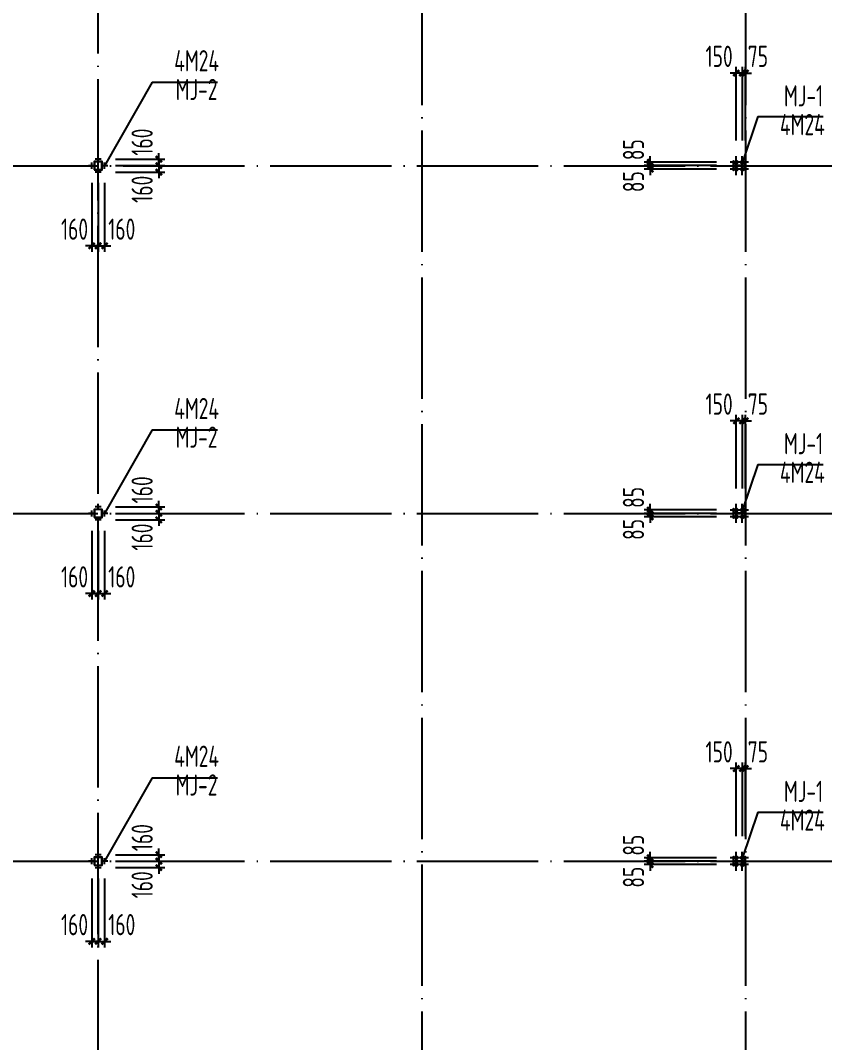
# Model space of a CAD drawing. Extents: x 899043 to 2598688, y -137197 to 211789.
# Drawn here: x 1296235 to 1316288, y 60066 to 85342 of the extents above; entities that cross this region are included whole.
import ezdxf
from ezdxf.enums import TextEntityAlignment as Align

# ---------------------------------------------------------------- set-up
doc = ezdxf.new("R2010")
doc.units = 0
doc.header["$LTSCALE"] = 1500
doc.header["$MEASUREMENT"] = 0
doc.linetypes.add('DASHED', pattern=[0.75, 0.5, -0.25])
doc.linetypes.add('DOTE', pattern=[2.42, 2, -0.2, 0.02, -0.2])
for name, color, linetype in [('AXIS', 3, 'Continuous'), ('BOLT', 252, 'Continuous'), ('Boltx', 252, 'DASHED'), ('DIM', 3, 'Continuous'), ('M_Prof', 2, 'Continuous'), ('TEXT', 7, 'Continuous')]:
    doc.layers.add(name, color=color, linetype=linetype)
doc.styles.add('TSSD_Dimension', font='Tssdeng.shx', dxfattribs={"width": 0.7, "bigfont": 'hztxt.shx'})
doc.styles.add('TSSD_Label', font='Tssdeng.shx', dxfattribs={"width": 0.7, "bigfont": 'hztxt.shx'})
doc.dimstyles.new('TSSD_150_150', dxfattribs={"dimtxt": 525, "dimasz": 150, "dimexe": 150, "dimexo": 375, "dimgap": 150, "dimtad": 1, "dimdec": 0, "dimzin": 0, "dimdsep": 46, "dimtxsty": 'TSSD_Dimension', "dimblk": 'ARCHTICK', "dimblk1": 'ARCHTICK', "dimblk2": 'ARCHTICK', "dimcen": 0, "dimdle": 150, "dimclrt": 7, "dimadec": 0, "dimazin": 0, "dimtfac": 1, "dimtdec": 0, "dimtix": 1, "dimtmove": 2, "dimatfit": 3, "dimfxl": 0, "dimtolj": 1, "dimtzin": 0, "dimarcsym": 0})

# ---------------------------------------------------------------- blocks, each defined once
blk = doc.blocks.new('A$C5AF141BB')
at = {"layer": 'AXIS', "color": 253, "linetype": 'DOTE'}
for p, q in [((16000, -5247.5), (16000, 123526.9)), ((24000, 123526.9), (24000, -5247.5)), ((32000, 123526.9), (32000, -5247.5)), ((-26941.1, 42800), (36323.2, 42800)), ((-26941.1, 34200), (36323.2, 34200)), ((-26941.1, 25600), (36323.2, 25600))]:
    blk.add_line(p, q, dxfattribs=at)
blk = doc.blocks.new('A$C0BB32EA6')
at = {"layer": 'M_Prof'}
for points in [[(37900, -76700), (38100, -76700), (38100, -76500), (37900, -76500)], [(37906, -76694), (38094, -76694), (38094, -76506), (37906, -76506)], [(54000, -76710), (54000, -76490), (53990, -76490), (53990, -76596), (53710, -76596), (53710, -76490), (53700, -76490), (53700, -76710), (53710, -76710), (53710, -76604), (53990, -76604), (53990, -76710)], [(37900, -85300), (38100, -85300), (38100, -85100), (37900, -85100)], [(37906, -85294), (38094, -85294), (38094, -85106), (37906, -85106)], [(54000, -85310), (54000, -85090), (53990, -85090), (53990, -85196), (53710, -85196), (53710, -85090), (53700, -85090), (53700, -85310), (53710, -85310), (53710, -85204), (53990, -85204), (53990, -85310)], [(37900, -93900), (38100, -93900), (38100, -93700), (37900, -93700)], [(37906, -93894), (38094, -93894), (38094, -93706), (37906, -93706)], [(54000, -93910), (54000, -93690), (53990, -93690), (53990, -93796), (53710, -93796), (53710, -93690), (53700, -93690), (53700, -93910), (53710, -93910), (53710, -93804), (53990, -93804), (53990, -93910)]]:
    blk.add_lwpolyline(points, close=True, dxfattribs=at)
blk = doc.blocks.new('A$C2EA612DB')
at = {"layer": 'M_Prof'}
blk.add_blockref('A$C0BB32EA6', (-54000, 110765), dxfattribs=at)
blk = doc.blocks.new('_ArchTick')
at = {"color": 0, "linetype": 'ByBlock', "const_width": 0.4}
blk.add_lwpolyline([(-0.5, -0.5), (0.5, 0.5)], dxfattribs=at)
blk = doc.blocks.new('*D1281')
at = {"layer": 'Defpoints', "color": 0}
for p in [(1311804, 64466), (1313822, 64551), (1313822, 64466)]:
    blk.add_point(p, dxfattribs=at)
at = {"layer": 'DIM', "color": 0, "lineweight": -2}
for p, q in [((1313447, 64551), (1311654, 64551)), ((1313447, 64466), (1311654, 64466)), ((1311804, 64551), (1311804, 64701)), ((1311804, 64551), (1311804, 64466)), ((1311804, 64466), (1311804, 64316))]:
    blk.add_line(p, q, dxfattribs=at)
at = {"layer": 'DIM', "color": 0, "lineweight": -2, "xscale": 150, "yscale": 150, "zscale": 150}
for p, rotation in [((1311804, 64551), 270), ((1311804, 64466), 90)]:
    blk.add_blockref('_ArchTick', p, dxfattribs=dict(at, rotation=rotation))
at = {"layer": 'DIM', "color": 7, "insert": (1311391, 64155), "char_height": 525, "attachment_point": 5, "rotation": 90, "style": 'TSSD_Dimension'}
blk.add_mtext('\\A1;85', dxfattribs=at)
blk = doc.blocks.new('*D1282')
at = {"layer": 'Defpoints', "color": 0}
for p in [(1314082, 66842), (1314082, 64796), (1314157, 64796)]:
    blk.add_point(p, dxfattribs=at)
at = {"layer": 'DIM', "color": 0, "lineweight": -2}
for p, q in [((1314082, 65171), (1314082, 66992)), ((1314157, 65171), (1314157, 66992)), ((1314082, 66842), (1313932, 66842)), ((1314157, 66842), (1314082, 66842)), ((1314157, 66842), (1314307, 66842))]:
    blk.add_line(p, q, dxfattribs=at)
at = {"layer": 'DIM', "color": 0, "lineweight": -2, "xscale": 150, "yscale": 150, "zscale": 150}
blk.add_blockref('_ArchTick', (1314082, 66842), dxfattribs=at)
at = {"layer": 'DIM', "color": 0, "lineweight": -2, "xscale": 150, "yscale": 150, "zscale": 150, "rotation": 180}
blk.add_blockref('_ArchTick', (1314157, 66842), dxfattribs=at)
at = {"layer": 'DIM', "color": 7, "insert": (1314467, 67255), "char_height": 525, "attachment_point": 5, "style": 'TSSD_Dimension'}
blk.add_mtext('\\A1;75', dxfattribs=at)
blk = doc.blocks.new('*D1283')
at = {"layer": 'Defpoints', "color": 0}
for p in [(1313932, 66842), (1313932, 64796), (1314082, 64796)]:
    blk.add_point(p, dxfattribs=at)
at = {"layer": 'DIM', "color": 0, "lineweight": -2}
for p, q in [((1313932, 65171), (1313932, 66992)), ((1314082, 65171), (1314082, 66992)), ((1313932, 66842), (1313782, 66842)), ((1314082, 66842), (1313932, 66842)), ((1314082, 66842), (1314232, 66842))]:
    blk.add_line(p, q, dxfattribs=at)
at = {"layer": 'DIM', "color": 0, "lineweight": -2, "xscale": 150, "yscale": 150, "zscale": 150}
blk.add_blockref('_ArchTick', (1313932, 66842), dxfattribs=at)
at = {"layer": 'DIM', "color": 0, "lineweight": -2, "xscale": 150, "yscale": 150, "zscale": 150, "rotation": 180}
blk.add_blockref('_ArchTick', (1314082, 66842), dxfattribs=at)
at = {"layer": 'DIM', "color": 7, "insert": (1313508, 67255), "char_height": 525, "attachment_point": 5, "style": 'TSSD_Dimension'}
blk.add_mtext('\\A1;150', dxfattribs=at)
blk = doc.blocks.new('*D1284')
at = {"layer": 'Defpoints', "color": 0}
for p in [(1311804, 64551), (1313822, 64636), (1313822, 64551)]:
    blk.add_point(p, dxfattribs=at)
at = {"layer": 'DIM', "color": 0, "lineweight": -2}
for p, q in [((1311804, 64636), (1311804, 64786)), ((1313447, 64636), (1311654, 64636)), ((1313447, 64551), (1311654, 64551)), ((1311804, 64636), (1311804, 64551)), ((1311804, 64551), (1311804, 64401))]:
    blk.add_line(p, q, dxfattribs=at)
at = {"layer": 'DIM', "color": 0, "lineweight": -2, "xscale": 150, "yscale": 150, "zscale": 150}
for p, rotation in [((1311804, 64636), 270), ((1311804, 64551), 90)]:
    blk.add_blockref('_ArchTick', p, dxfattribs=dict(at, rotation=rotation))
at = {"layer": 'DIM', "color": 7, "insert": (1311391, 64946), "char_height": 525, "attachment_point": 5, "rotation": 90, "style": 'TSSD_Dimension'}
blk.add_mtext('\\A1;85', dxfattribs=at)
blk = doc.blocks.new('*D1285')
at = {"layer": 'Defpoints', "color": 0}
for p in [(1297997, 64499), (1298157, 64499), (1298157, 62569)]:
    blk.add_point(p, dxfattribs=at)
at = {"layer": 'DIM', "color": 0, "lineweight": -2}
for p, q in [((1297997, 64124), (1297997, 62419)), ((1298157, 64124), (1298157, 62419)), ((1297997, 62569), (1297847, 62569)), ((1297997, 62569), (1298157, 62569)), ((1298157, 62569), (1298307, 62569))]:
    blk.add_line(p, q, dxfattribs=at)
at = {"layer": 'DIM', "color": 0, "lineweight": -2, "xscale": 150, "yscale": 150, "zscale": 150}
blk.add_blockref('_ArchTick', (1297997, 62569), dxfattribs=at)
at = {"layer": 'DIM', "color": 0, "lineweight": -2, "xscale": 150, "yscale": 150, "zscale": 150, "rotation": 180}
blk.add_blockref('_ArchTick', (1298157, 62569), dxfattribs=at)
at = {"layer": 'DIM', "color": 7, "insert": (1297573, 62982), "char_height": 525, "attachment_point": 5, "style": 'TSSD_Dimension'}
blk.add_mtext('\\A1;160', dxfattribs=at)
blk = doc.blocks.new('*D1286')
at = {"layer": 'Defpoints', "color": 0}
for p in [(1298157, 64499), (1298317, 64499), (1298317, 62569)]:
    blk.add_point(p, dxfattribs=at)
at = {"layer": 'DIM', "color": 0, "lineweight": -2}
for p, q in [((1298157, 64124), (1298157, 62419)), ((1298317, 64124), (1298317, 62419)), ((1298157, 62569), (1298007, 62569)), ((1298157, 62569), (1298317, 62569)), ((1298317, 62569), (1298467, 62569))]:
    blk.add_line(p, q, dxfattribs=at)
at = {"layer": 'DIM', "color": 0, "lineweight": -2, "xscale": 150, "yscale": 150, "zscale": 150}
blk.add_blockref('_ArchTick', (1298157, 62569), dxfattribs=at)
at = {"layer": 'DIM', "color": 0, "lineweight": -2, "xscale": 150, "yscale": 150, "zscale": 150, "rotation": 180}
blk.add_blockref('_ArchTick', (1298317, 62569), dxfattribs=at)
at = {"layer": 'DIM', "color": 7, "insert": (1298740, 62982), "char_height": 525, "attachment_point": 5, "style": 'TSSD_Dimension'}
blk.add_mtext('\\A1;160', dxfattribs=at)
blk = doc.blocks.new('*D1287')
at = {"layer": 'Defpoints', "color": 0}
for p in [(1298214, 64711), (1298214, 64551), (1299656, 64551)]:
    blk.add_point(p, dxfattribs=at)
at = {"layer": 'DIM', "color": 0, "lineweight": -2}
for p, q in [((1298589, 64711), (1299806, 64711)), ((1299656, 64711), (1299656, 64861)), ((1299656, 64711), (1299656, 64551)), ((1298589, 64551), (1299806, 64551)), ((1299656, 64551), (1299656, 64401))]:
    blk.add_line(p, q, dxfattribs=at)
at = {"layer": 'DIM', "color": 0, "lineweight": -2, "xscale": 150, "yscale": 150, "zscale": 150}
for p, rotation in [((1299656, 64711), 270), ((1299656, 64551), 90)]:
    blk.add_blockref('_ArchTick', p, dxfattribs=dict(at, rotation=rotation))
at = {"layer": 'DIM', "color": 7, "insert": (1299243, 65134), "char_height": 525, "attachment_point": 5, "rotation": 90, "style": 'TSSD_Dimension'}
blk.add_mtext('\\A1;160', dxfattribs=at)
blk = doc.blocks.new('*D1288')
at = {"layer": 'Defpoints', "color": 0}
for p in [(1298214, 64551), (1298214, 64391), (1299656, 64391)]:
    blk.add_point(p, dxfattribs=at)
at = {"layer": 'DIM', "color": 0, "lineweight": -2}
for p, q in [((1298589, 64551), (1299806, 64551)), ((1299656, 64551), (1299656, 64701)), ((1299656, 64551), (1299656, 64391)), ((1298589, 64391), (1299806, 64391)), ((1299656, 64391), (1299656, 64241))]:
    blk.add_line(p, q, dxfattribs=at)
at = {"layer": 'DIM', "color": 0, "lineweight": -2, "xscale": 150, "yscale": 150, "zscale": 150}
for p, rotation in [((1299656, 64551), 270), ((1299656, 64391), 90)]:
    blk.add_blockref('_ArchTick', p, dxfattribs=dict(at, rotation=rotation))
at = {"layer": 'DIM', "color": 7, "insert": (1299243, 63967), "char_height": 525, "attachment_point": 5, "rotation": 90, "style": 'TSSD_Dimension'}
blk.add_mtext('\\A1;160', dxfattribs=at)
blk = doc.blocks.new('*D1293')
at = {"layer": 'Defpoints', "color": 0}
for p in [(1311804, 73066), (1313822, 73151), (1313822, 73066)]:
    blk.add_point(p, dxfattribs=at)
at = {"layer": 'DIM', "color": 0, "lineweight": -2}
for p, q in [((1313447, 73151), (1311654, 73151)), ((1313447, 73066), (1311654, 73066)), ((1311804, 73151), (1311804, 73301)), ((1311804, 73151), (1311804, 73066)), ((1311804, 73066), (1311804, 72916))]:
    blk.add_line(p, q, dxfattribs=at)
at = {"layer": 'DIM', "color": 0, "lineweight": -2, "xscale": 150, "yscale": 150, "zscale": 150}
for p, rotation in [((1311804, 73151), 270), ((1311804, 73066), 90)]:
    blk.add_blockref('_ArchTick', p, dxfattribs=dict(at, rotation=rotation))
at = {"layer": 'DIM', "color": 7, "insert": (1311391, 72755), "char_height": 525, "attachment_point": 5, "rotation": 90, "style": 'TSSD_Dimension'}
blk.add_mtext('\\A1;85', dxfattribs=at)
blk = doc.blocks.new('*D1294')
at = {"layer": 'Defpoints', "color": 0}
for p in [(1314082, 75442), (1314082, 73396), (1314157, 73396)]:
    blk.add_point(p, dxfattribs=at)
at = {"layer": 'DIM', "color": 0, "lineweight": -2}
for p, q in [((1314082, 73771), (1314082, 75592)), ((1314157, 73771), (1314157, 75592)), ((1314082, 75442), (1313932, 75442)), ((1314157, 75442), (1314082, 75442)), ((1314157, 75442), (1314307, 75442))]:
    blk.add_line(p, q, dxfattribs=at)
at = {"layer": 'DIM', "color": 0, "lineweight": -2, "xscale": 150, "yscale": 150, "zscale": 150}
blk.add_blockref('_ArchTick', (1314082, 75442), dxfattribs=at)
at = {"layer": 'DIM', "color": 0, "lineweight": -2, "xscale": 150, "yscale": 150, "zscale": 150, "rotation": 180}
blk.add_blockref('_ArchTick', (1314157, 75442), dxfattribs=at)
at = {"layer": 'DIM', "color": 7, "insert": (1314467, 75855), "char_height": 525, "attachment_point": 5, "style": 'TSSD_Dimension'}
blk.add_mtext('\\A1;75', dxfattribs=at)
blk = doc.blocks.new('*D1295')
at = {"layer": 'Defpoints', "color": 0}
for p in [(1313932, 75442), (1313932, 73396), (1314082, 73396)]:
    blk.add_point(p, dxfattribs=at)
at = {"layer": 'DIM', "color": 0, "lineweight": -2}
for p, q in [((1313932, 73771), (1313932, 75592)), ((1314082, 73771), (1314082, 75592)), ((1313932, 75442), (1313782, 75442)), ((1314082, 75442), (1313932, 75442)), ((1314082, 75442), (1314232, 75442))]:
    blk.add_line(p, q, dxfattribs=at)
at = {"layer": 'DIM', "color": 0, "lineweight": -2, "xscale": 150, "yscale": 150, "zscale": 150}
blk.add_blockref('_ArchTick', (1313932, 75442), dxfattribs=at)
at = {"layer": 'DIM', "color": 0, "lineweight": -2, "xscale": 150, "yscale": 150, "zscale": 150, "rotation": 180}
blk.add_blockref('_ArchTick', (1314082, 75442), dxfattribs=at)
at = {"layer": 'DIM', "color": 7, "insert": (1313508, 75855), "char_height": 525, "attachment_point": 5, "style": 'TSSD_Dimension'}
blk.add_mtext('\\A1;150', dxfattribs=at)
blk = doc.blocks.new('*D1296')
at = {"layer": 'Defpoints', "color": 0}
for p in [(1311804, 73151), (1313822, 73236), (1313822, 73151)]:
    blk.add_point(p, dxfattribs=at)
at = {"layer": 'DIM', "color": 0, "lineweight": -2}
for p, q in [((1311804, 73236), (1311804, 73386)), ((1313447, 73236), (1311654, 73236)), ((1313447, 73151), (1311654, 73151)), ((1311804, 73236), (1311804, 73151)), ((1311804, 73151), (1311804, 73001))]:
    blk.add_line(p, q, dxfattribs=at)
at = {"layer": 'DIM', "color": 0, "lineweight": -2, "xscale": 150, "yscale": 150, "zscale": 150}
for p, rotation in [((1311804, 73236), 270), ((1311804, 73151), 90)]:
    blk.add_blockref('_ArchTick', p, dxfattribs=dict(at, rotation=rotation))
at = {"layer": 'DIM', "color": 7, "insert": (1311391, 73546), "char_height": 525, "attachment_point": 5, "rotation": 90, "style": 'TSSD_Dimension'}
blk.add_mtext('\\A1;85', dxfattribs=at)
blk = doc.blocks.new('*D1297')
at = {"layer": 'Defpoints', "color": 0}
for p in [(1297997, 73099), (1298157, 73099), (1298157, 71169)]:
    blk.add_point(p, dxfattribs=at)
at = {"layer": 'DIM', "color": 0, "lineweight": -2}
for p, q in [((1297997, 72724), (1297997, 71019)), ((1298157, 72724), (1298157, 71019)), ((1297997, 71169), (1297847, 71169)), ((1297997, 71169), (1298157, 71169)), ((1298157, 71169), (1298307, 71169))]:
    blk.add_line(p, q, dxfattribs=at)
at = {"layer": 'DIM', "color": 0, "lineweight": -2, "xscale": 150, "yscale": 150, "zscale": 150}
blk.add_blockref('_ArchTick', (1297997, 71169), dxfattribs=at)
at = {"layer": 'DIM', "color": 0, "lineweight": -2, "xscale": 150, "yscale": 150, "zscale": 150, "rotation": 180}
blk.add_blockref('_ArchTick', (1298157, 71169), dxfattribs=at)
at = {"layer": 'DIM', "color": 7, "insert": (1297573, 71582), "char_height": 525, "attachment_point": 5, "style": 'TSSD_Dimension'}
blk.add_mtext('\\A1;160', dxfattribs=at)
blk = doc.blocks.new('*D1298')
at = {"layer": 'Defpoints', "color": 0}
for p in [(1298157, 73099), (1298317, 73099), (1298317, 71169)]:
    blk.add_point(p, dxfattribs=at)
at = {"layer": 'DIM', "color": 0, "lineweight": -2}
for p, q in [((1298157, 72724), (1298157, 71019)), ((1298317, 72724), (1298317, 71019)), ((1298157, 71169), (1298007, 71169)), ((1298157, 71169), (1298317, 71169)), ((1298317, 71169), (1298467, 71169))]:
    blk.add_line(p, q, dxfattribs=at)
at = {"layer": 'DIM', "color": 0, "lineweight": -2, "xscale": 150, "yscale": 150, "zscale": 150}
blk.add_blockref('_ArchTick', (1298157, 71169), dxfattribs=at)
at = {"layer": 'DIM', "color": 0, "lineweight": -2, "xscale": 150, "yscale": 150, "zscale": 150, "rotation": 180}
blk.add_blockref('_ArchTick', (1298317, 71169), dxfattribs=at)
at = {"layer": 'DIM', "color": 7, "insert": (1298740, 71582), "char_height": 525, "attachment_point": 5, "style": 'TSSD_Dimension'}
blk.add_mtext('\\A1;160', dxfattribs=at)
blk = doc.blocks.new('*D1299')
at = {"layer": 'Defpoints', "color": 0}
for p in [(1298214, 73311), (1298214, 73151), (1299656, 73151)]:
    blk.add_point(p, dxfattribs=at)
at = {"layer": 'DIM', "color": 0, "lineweight": -2}
for p, q in [((1298589, 73311), (1299806, 73311)), ((1299656, 73311), (1299656, 73461)), ((1299656, 73311), (1299656, 73151)), ((1298589, 73151), (1299806, 73151)), ((1299656, 73151), (1299656, 73001))]:
    blk.add_line(p, q, dxfattribs=at)
at = {"layer": 'DIM', "color": 0, "lineweight": -2, "xscale": 150, "yscale": 150, "zscale": 150}
for p, rotation in [((1299656, 73311), 270), ((1299656, 73151), 90)]:
    blk.add_blockref('_ArchTick', p, dxfattribs=dict(at, rotation=rotation))
at = {"layer": 'DIM', "color": 7, "insert": (1299243, 73734), "char_height": 525, "attachment_point": 5, "rotation": 90, "style": 'TSSD_Dimension'}
blk.add_mtext('\\A1;160', dxfattribs=at)
blk = doc.blocks.new('*D1300')
at = {"layer": 'Defpoints', "color": 0}
for p in [(1298214, 73151), (1298214, 72991), (1299656, 72991)]:
    blk.add_point(p, dxfattribs=at)
at = {"layer": 'DIM', "color": 0, "lineweight": -2}
for p, q in [((1298589, 73151), (1299806, 73151)), ((1299656, 73151), (1299656, 73301)), ((1299656, 73151), (1299656, 72991)), ((1298589, 72991), (1299806, 72991)), ((1299656, 72991), (1299656, 72841))]:
    blk.add_line(p, q, dxfattribs=at)
at = {"layer": 'DIM', "color": 0, "lineweight": -2, "xscale": 150, "yscale": 150, "zscale": 150}
for p, rotation in [((1299656, 73151), 270), ((1299656, 72991), 90)]:
    blk.add_blockref('_ArchTick', p, dxfattribs=dict(at, rotation=rotation))
at = {"layer": 'DIM', "color": 7, "insert": (1299243, 72567), "char_height": 525, "attachment_point": 5, "rotation": 90, "style": 'TSSD_Dimension'}
blk.add_mtext('\\A1;160', dxfattribs=at)
blk = doc.blocks.new('*D1305')
at = {"layer": 'Defpoints', "color": 0}
for p in [(1311804, 81666), (1313822, 81751), (1313822, 81666)]:
    blk.add_point(p, dxfattribs=at)
at = {"layer": 'DIM', "color": 0, "lineweight": -2}
for p, q in [((1311804, 81751), (1311804, 81901)), ((1313447, 81751), (1311654, 81751)), ((1313447, 81666), (1311654, 81666)), ((1311804, 81751), (1311804, 81666)), ((1311804, 81666), (1311804, 81516))]:
    blk.add_line(p, q, dxfattribs=at)
at = {"layer": 'DIM', "color": 0, "lineweight": -2, "xscale": 150, "yscale": 150, "zscale": 150}
for p, rotation in [((1311804, 81751), 270), ((1311804, 81666), 90)]:
    blk.add_blockref('_ArchTick', p, dxfattribs=dict(at, rotation=rotation))
at = {"layer": 'DIM', "color": 7, "insert": (1311391, 81355), "char_height": 525, "attachment_point": 5, "rotation": 90, "style": 'TSSD_Dimension'}
blk.add_mtext('\\A1;85', dxfattribs=at)
blk = doc.blocks.new('*D1306')
at = {"layer": 'Defpoints', "color": 0}
for p in [(1314082, 84042), (1314082, 81996), (1314157, 81996)]:
    blk.add_point(p, dxfattribs=at)
at = {"layer": 'DIM', "color": 0, "lineweight": -2}
for p, q in [((1314082, 82371), (1314082, 84192)), ((1314157, 82371), (1314157, 84192)), ((1314082, 84042), (1313932, 84042)), ((1314157, 84042), (1314082, 84042)), ((1314157, 84042), (1314307, 84042))]:
    blk.add_line(p, q, dxfattribs=at)
at = {"layer": 'DIM', "color": 0, "lineweight": -2, "xscale": 150, "yscale": 150, "zscale": 150}
blk.add_blockref('_ArchTick', (1314082, 84042), dxfattribs=at)
at = {"layer": 'DIM', "color": 0, "lineweight": -2, "xscale": 150, "yscale": 150, "zscale": 150, "rotation": 180}
blk.add_blockref('_ArchTick', (1314157, 84042), dxfattribs=at)
at = {"layer": 'DIM', "color": 7, "insert": (1314467, 84455), "char_height": 525, "attachment_point": 5, "style": 'TSSD_Dimension'}
blk.add_mtext('\\A1;75', dxfattribs=at)
blk = doc.blocks.new('*D1307')
at = {"layer": 'Defpoints', "color": 0}
for p in [(1313932, 84042), (1313932, 81996), (1314082, 81996)]:
    blk.add_point(p, dxfattribs=at)
at = {"layer": 'DIM', "color": 0, "lineweight": -2}
for p, q in [((1313932, 82371), (1313932, 84192)), ((1314082, 82371), (1314082, 84192)), ((1313932, 84042), (1313782, 84042)), ((1314082, 84042), (1313932, 84042)), ((1314082, 84042), (1314232, 84042))]:
    blk.add_line(p, q, dxfattribs=at)
at = {"layer": 'DIM', "color": 0, "lineweight": -2, "xscale": 150, "yscale": 150, "zscale": 150}
blk.add_blockref('_ArchTick', (1313932, 84042), dxfattribs=at)
at = {"layer": 'DIM', "color": 0, "lineweight": -2, "xscale": 150, "yscale": 150, "zscale": 150, "rotation": 180}
blk.add_blockref('_ArchTick', (1314082, 84042), dxfattribs=at)
at = {"layer": 'DIM', "color": 7, "insert": (1313508, 84455), "char_height": 525, "attachment_point": 5, "style": 'TSSD_Dimension'}
blk.add_mtext('\\A1;150', dxfattribs=at)
blk = doc.blocks.new('*D1308')
at = {"layer": 'Defpoints', "color": 0}
for p in [(1311804, 81751), (1313822, 81836), (1313822, 81751)]:
    blk.add_point(p, dxfattribs=at)
at = {"layer": 'DIM', "color": 0, "lineweight": -2}
for p, q in [((1311804, 81836), (1311804, 81986)), ((1313447, 81836), (1311654, 81836)), ((1313447, 81751), (1311654, 81751)), ((1311804, 81836), (1311804, 81751)), ((1311804, 81751), (1311804, 81601))]:
    blk.add_line(p, q, dxfattribs=at)
at = {"layer": 'DIM', "color": 0, "lineweight": -2, "xscale": 150, "yscale": 150, "zscale": 150}
for p, rotation in [((1311804, 81836), 270), ((1311804, 81751), 90)]:
    blk.add_blockref('_ArchTick', p, dxfattribs=dict(at, rotation=rotation))
at = {"layer": 'DIM', "color": 7, "insert": (1311391, 82146), "char_height": 525, "attachment_point": 5, "rotation": 90, "style": 'TSSD_Dimension'}
blk.add_mtext('\\A1;85', dxfattribs=at)
blk = doc.blocks.new('*D1309')
at = {"layer": 'Defpoints', "color": 0}
for p in [(1297997, 81699), (1298157, 81699), (1298157, 79769)]:
    blk.add_point(p, dxfattribs=at)
at = {"layer": 'DIM', "color": 0, "lineweight": -2}
for p, q in [((1297997, 81324), (1297997, 79619)), ((1298157, 81324), (1298157, 79619)), ((1297997, 79769), (1297847, 79769)), ((1297997, 79769), (1298157, 79769)), ((1298157, 79769), (1298307, 79769))]:
    blk.add_line(p, q, dxfattribs=at)
at = {"layer": 'DIM', "color": 0, "lineweight": -2, "xscale": 150, "yscale": 150, "zscale": 150}
blk.add_blockref('_ArchTick', (1297997, 79769), dxfattribs=at)
at = {"layer": 'DIM', "color": 0, "lineweight": -2, "xscale": 150, "yscale": 150, "zscale": 150, "rotation": 180}
blk.add_blockref('_ArchTick', (1298157, 79769), dxfattribs=at)
at = {"layer": 'DIM', "color": 7, "insert": (1297573, 80182), "char_height": 525, "attachment_point": 5, "style": 'TSSD_Dimension'}
blk.add_mtext('\\A1;160', dxfattribs=at)
blk = doc.blocks.new('*D1310')
at = {"layer": 'Defpoints', "color": 0}
for p in [(1298157, 81699), (1298317, 81699), (1298317, 79769)]:
    blk.add_point(p, dxfattribs=at)
at = {"layer": 'DIM', "color": 0, "lineweight": -2}
for p, q in [((1298157, 81324), (1298157, 79619)), ((1298317, 81324), (1298317, 79619)), ((1298157, 79769), (1298007, 79769)), ((1298157, 79769), (1298317, 79769)), ((1298317, 79769), (1298467, 79769))]:
    blk.add_line(p, q, dxfattribs=at)
at = {"layer": 'DIM', "color": 0, "lineweight": -2, "xscale": 150, "yscale": 150, "zscale": 150}
blk.add_blockref('_ArchTick', (1298157, 79769), dxfattribs=at)
at = {"layer": 'DIM', "color": 0, "lineweight": -2, "xscale": 150, "yscale": 150, "zscale": 150, "rotation": 180}
blk.add_blockref('_ArchTick', (1298317, 79769), dxfattribs=at)
at = {"layer": 'DIM', "color": 7, "insert": (1298740, 80182), "char_height": 525, "attachment_point": 5, "style": 'TSSD_Dimension'}
blk.add_mtext('\\A1;160', dxfattribs=at)
blk = doc.blocks.new('*D1311')
at = {"layer": 'Defpoints', "color": 0}
for p in [(1298214, 81911), (1298214, 81751), (1299656, 81751)]:
    blk.add_point(p, dxfattribs=at)
at = {"layer": 'DIM', "color": 0, "lineweight": -2}
for p, q in [((1298589, 81911), (1299806, 81911)), ((1299656, 81911), (1299656, 82061)), ((1299656, 81911), (1299656, 81751)), ((1298589, 81751), (1299806, 81751)), ((1299656, 81751), (1299656, 81601))]:
    blk.add_line(p, q, dxfattribs=at)
at = {"layer": 'DIM', "color": 0, "lineweight": -2, "xscale": 150, "yscale": 150, "zscale": 150}
for p, rotation in [((1299656, 81911), 270), ((1299656, 81751), 90)]:
    blk.add_blockref('_ArchTick', p, dxfattribs=dict(at, rotation=rotation))
at = {"layer": 'DIM', "color": 7, "insert": (1299243, 82334), "char_height": 525, "attachment_point": 5, "rotation": 90, "style": 'TSSD_Dimension'}
blk.add_mtext('\\A1;160', dxfattribs=at)
blk = doc.blocks.new('*D1312')
at = {"layer": 'Defpoints', "color": 0}
for p in [(1298214, 81751), (1298214, 81591), (1299656, 81591)]:
    blk.add_point(p, dxfattribs=at)
at = {"layer": 'DIM', "color": 0, "lineweight": -2}
for p, q in [((1299656, 81751), (1299656, 81901)), ((1298589, 81751), (1299806, 81751)), ((1299656, 81751), (1299656, 81591)), ((1298589, 81591), (1299806, 81591)), ((1299656, 81591), (1299656, 81441))]:
    blk.add_line(p, q, dxfattribs=at)
at = {"layer": 'DIM', "color": 0, "lineweight": -2, "xscale": 150, "yscale": 150, "zscale": 150}
for p, rotation in [((1299656, 81751), 270), ((1299656, 81591), 90)]:
    blk.add_blockref('_ArchTick', p, dxfattribs=dict(at, rotation=rotation))
at = {"layer": 'DIM', "color": 7, "insert": (1299243, 81167), "char_height": 525, "attachment_point": 5, "rotation": 90, "style": 'TSSD_Dimension'}
blk.add_mtext('\\A1;160', dxfattribs=at)

msp = doc.modelspace()

# ---------------------------------------------------------------- linework, layer by layer
at = {"layer": 'BOLT'}
for p, q in [((1298231.5, 81910.6), (1298081.5, 81910.6)), ((1298156.5, 81835.6), (1298156.5, 81985.6)), ((1298071.5, 81750.6), (1297921.5, 81750.6)), ((1297996.5, 81675.6), (1297996.5, 81825.6)), ((1298156.5, 81515.6), (1298156.5, 81665.6)), ((1298391.5, 81750.6), (1298241.5, 81750.6)), ((1298316.5, 81675.6), (1298316.5, 81825.6)), ((1298231.5, 81590.6), (1298081.5, 81590.6)), ((1298231.5, 73310.6), (1298081.5, 73310.6)), ((1298156.5, 73235.6), (1298156.5, 73385.6)), ((1298071.5, 73150.6), (1297921.5, 73150.6)), ((1297996.5, 73075.6), (1297996.5, 73225.6)), ((1298156.5, 72915.6), (1298156.5, 73065.6)), ((1298391.5, 73150.6), (1298241.5, 73150.6)), ((1298316.5, 73075.6), (1298316.5, 73225.6)), ((1298231.5, 72990.6), (1298081.5, 72990.6)), ((1298231.5, 64710.6), (1298081.5, 64710.6)), ((1298156.5, 64635.6), (1298156.5, 64785.6)), ((1298071.5, 64550.6), (1297921.5, 64550.6)), ((1297996.5, 64475.6), (1297996.5, 64625.6)), ((1298156.5, 64315.6), (1298156.5, 64465.6)), ((1298391.5, 64550.6), (1298241.5, 64550.6)), ((1298316.5, 64475.6), (1298316.5, 64625.6)), ((1298231.5, 64390.6), (1298081.5, 64390.6))]:
    msp.add_line(p, q, dxfattribs=at)
at = {"layer": 'BOLT', "const_width": 30}
for points in [[(1298156.5, 81925.6, 1), (1298156.5, 81895.6, 1)], [(1297996.5, 81765.6, 1), (1297996.5, 81735.6, 1)], [(1298316.5, 81765.6, 1), (1298316.5, 81735.6, 1)], [(1298156.5, 81605.6, 1), (1298156.5, 81575.6, 1)], [(1298156.5, 73325.6, 1), (1298156.5, 73295.6, 1)], [(1297996.5, 73165.6, 1), (1297996.5, 73135.6, 1)], [(1298316.5, 73165.6, 1), (1298316.5, 73135.6, 1)], [(1298156.5, 73005.6, 1), (1298156.5, 72975.6, 1)], [(1298156.5, 64725.6, 1), (1298156.5, 64695.6, 1)], [(1297996.5, 64565.6, 1), (1297996.5, 64535.6, 1)], [(1298316.5, 64565.6, 1), (1298316.5, 64535.6, 1)], [(1298156.5, 64405.6, 1), (1298156.5, 64375.6, 1)]]:
    msp.add_lwpolyline(points, format="xyb", close=True, dxfattribs=at)
at = {"layer": 'Boltx'}
for p, q in [((1313931.5, 81685.6), (1313931.5, 81985.6)), ((1314081.5, 81685.6), (1314081.5, 81985.6)), ((1314081.5, 81835.6), (1313781.5, 81835.6)), ((1314081.5, 81665.6), (1313781.5, 81665.6)), ((1314231.5, 81835.6), (1313931.5, 81835.6)), ((1313931.5, 81515.6), (1313931.5, 81815.6)), ((1314231.5, 81665.6), (1313931.5, 81665.6)), ((1314081.5, 81515.6), (1314081.5, 81815.6)), ((1313931.5, 73085.6), (1313931.5, 73385.6)), ((1314081.5, 73085.6), (1314081.5, 73385.6)), ((1314081.5, 73235.6), (1313781.5, 73235.6)), ((1314081.5, 73065.6), (1313781.5, 73065.6)), ((1314231.5, 73235.6), (1313931.5, 73235.6)), ((1313931.5, 72915.6), (1313931.5, 73215.6)), ((1314231.5, 73065.6), (1313931.5, 73065.6)), ((1314081.5, 72915.6), (1314081.5, 73215.6)), ((1313931.5, 64485.6), (1313931.5, 64785.6)), ((1314081.5, 64485.6), (1314081.5, 64785.6)), ((1314081.5, 64635.6), (1313781.5, 64635.6)), ((1314081.5, 64465.6), (1313781.5, 64465.6)), ((1314231.5, 64635.6), (1313931.5, 64635.6)), ((1313931.5, 64315.6), (1313931.5, 64615.6)), ((1314231.5, 64465.6), (1313931.5, 64465.6)), ((1314081.5, 64315.6), (1314081.5, 64615.6))]:
    msp.add_line(p, q, dxfattribs=at)
for points in [[(1313931.5, 81865.6, 60, 60, 1), (1313931.5, 81805.6, 60, 60, 1)], [(1313931.5, 81695.6, 60, 60, 1), (1313931.5, 81635.6, 60, 60, 1)], [(1314081.5, 81865.6, 60, 60, 1), (1314081.5, 81805.6, 60, 60, 1)], [(1314081.5, 81695.6, 60, 60, 1), (1314081.5, 81635.6, 60, 60, 1)], [(1313931.5, 73265.6, 60, 60, 1), (1313931.5, 73205.6, 60, 60, 1)], [(1313931.5, 73095.6, 60, 60, 1), (1313931.5, 73035.6, 60, 60, 1)], [(1314081.5, 73265.6, 60, 60, 1), (1314081.5, 73205.6, 60, 60, 1)], [(1314081.5, 73095.6, 60, 60, 1), (1314081.5, 73035.6, 60, 60, 1)], [(1313931.5, 64665.6, 60, 60, 1), (1313931.5, 64605.6, 60, 60, 1)], [(1313931.5, 64495.6, 60, 60, 1), (1313931.5, 64435.6, 60, 60, 1)], [(1314081.5, 64665.6, 60, 60, 1), (1314081.5, 64605.6, 60, 60, 1)], [(1314081.5, 64495.6, 60, 60, 1), (1314081.5, 64435.6, 60, 60, 1)]]:
    msp.add_lwpolyline(points, format="xyseb", close=True, dxfattribs=at)
at = {"layer": 'TEXT'}
for p, q in [((1299488.7, 83814.4), (1298316.5, 81750.6)), ((1299488.7, 83814.4), (1301104, 83814.4)), ((1314464.1, 82963.5), (1314081.5, 81815.6)), ((1314464.1, 82963.5), (1316079.3, 82963.5)), ((1299488.7, 75214.4), (1298316.5, 73150.6)), ((1299488.7, 75214.4), (1301104, 75214.4)), ((1314464.1, 74363.5), (1314081.5, 73215.6)), ((1314464.1, 74363.5), (1316079.3, 74363.5)), ((1299488.7, 66614.4), (1298316.5, 64550.6)), ((1299488.7, 66614.4), (1301104, 66614.4)), ((1314464.1, 65763.5), (1314081.5, 64615.6)), ((1314464.1, 65763.5), (1316079.3, 65763.5))]:
    msp.add_line(p, q, dxfattribs=at)

# ---------------------------------------------------------------- block references
at = {"layer": 'AXIS'}
for name, p in [('A$C5AF141BB', (1282156.5, 38950.6)), ('A$C2EA612DB', (1314156.5, 47585.6))]:
    msp.add_blockref(name, p, dxfattribs=at)

# ---------------------------------------------------------------- texts
at = {"layer": 'TEXT', "style": 'TSSD_Label', "width": 0.7}
for s, p in [('4M24', (1301144.8, 83925.8)), ('MJ-2', (1301104, 83215.8)), ('MJ-1', (1316079.3, 83057.3)), ('4M24', (1316120.2, 82347.3)), ('4M24', (1301144.8, 75325.8)), ('MJ-2', (1301104, 74615.8)), ('MJ-1', (1316079.3, 74457.3)), ('4M24', (1316120.2, 73747.3)), ('4M24', (1301144.8, 66725.8)), ('MJ-2', (1301104, 66015.8)), ('MJ-1', (1316079.3, 65857.3)), ('4M24', (1316120.2, 65147.3))]:
    msp.add_text(s, height=525, dxfattribs=at).set_placement(p, align=Align.BOTTOM_RIGHT)

# ---------------------------------------------------------------- dimensions: what is measured, and where the dimension line sits
at = {"layer": 'DIM'}
for base, p1, p2, picture, middle in [((1313931.5, 84042.4), (1314081.5, 81995.5), (1313931.5, 81995.5), '*D1307', (1313508.2, 84454.9)), ((1314081.5, 84042.4), (1314156.5, 81995.5), (1314081.5, 81995.5), '*D1306', (1314466.8, 84454.9)), ((1298156.5, 79769.2), (1297996.5, 81699.4), (1298156.5, 81699.4), '*D1309', (1297573.2, 80181.7)), ((1298316.5, 79769.2), (1298156.5, 81699.4), (1298316.5, 81699.4), '*D1310', (1298739.9, 80181.7)), ((1313931.5, 75442.4), (1314081.5, 73395.5), (1313931.5, 73395.5), '*D1295', (1313508.2, 75854.9)), ((1314081.5, 75442.4), (1314156.5, 73395.5), (1314081.5, 73395.5), '*D1294', (1314466.8, 75854.9)), ((1298156.5, 71169.2), (1297996.5, 73099.4), (1298156.5, 73099.4), '*D1297', (1297573.2, 71581.7)), ((1298316.5, 71169.2), (1298156.5, 73099.4), (1298316.5, 73099.4), '*D1298', (1298739.9, 71581.7)), ((1313931.5, 66842.4), (1314081.5, 64795.5), (1313931.5, 64795.5), '*D1283', (1313508.2, 67254.9)), ((1314081.5, 66842.4), (1314156.5, 64795.5), (1314081.5, 64795.5), '*D1282', (1314466.8, 67254.9)), ((1298156.5, 62569.2), (1297996.5, 64499.4), (1298156.5, 64499.4), '*D1285', (1297573.2, 62981.7)), ((1298316.5, 62569.2), (1298156.5, 64499.4), (1298316.5, 64499.4), '*D1286', (1298739.9, 62981.7))]:
    dim = msp.add_linear_dim(base=base, p1=p1, p2=p2, dimstyle='TSSD_150_150', dxfattribs=at)
    dim.commit()
    dim.dimension.update_dxf_attribs({"geometry": picture, "text_midpoint": middle, "dimtype": 160})
for base, p1, p2, picture, middle in [((1299655.5, 81750.6), (1298214.2, 81910.6), (1298214.2, 81750.6), '*D1311', (1299243, 82334)), ((1311803.8, 81750.6), (1313822.5, 81835.6), (1313822.5, 81750.6), '*D1308', (1311391.3, 82145.9)), ((1299655.5, 81590.6), (1298214.2, 81750.6), (1298214.2, 81590.6), '*D1312', (1299243, 81167.2)), ((1311803.8, 81665.6), (1313822.5, 81750.6), (1313822.5, 81665.6), '*D1305', (1311391.3, 81355.3)), ((1299655.5, 73150.6), (1298214.2, 73310.6), (1298214.2, 73150.6), '*D1299', (1299243, 73734)), ((1311803.8, 73150.6), (1313822.5, 73235.6), (1313822.5, 73150.6), '*D1296', (1311391.3, 73545.9)), ((1299655.5, 72990.6), (1298214.2, 73150.6), (1298214.2, 72990.6), '*D1300', (1299243, 72567.2)), ((1311803.8, 73065.6), (1313822.5, 73150.6), (1313822.5, 73065.6), '*D1293', (1311391.3, 72755.3)), ((1299655.5, 64550.6), (1298214.2, 64710.6), (1298214.2, 64550.6), '*D1287', (1299243, 65134)), ((1311803.8, 64550.6), (1313822.5, 64635.6), (1313822.5, 64550.6), '*D1284', (1311391.3, 64945.9)), ((1299655.5, 64390.6), (1298214.2, 64550.6), (1298214.2, 64390.6), '*D1288', (1299243, 63967.2)), ((1311803.8, 64465.6), (1313822.5, 64550.6), (1313822.5, 64465.6), '*D1281', (1311391.3, 64155.3))]:
    dim = msp.add_linear_dim(base=base, p1=p1, p2=p2, angle=270, dimstyle='TSSD_150_150', dxfattribs=at)
    dim.commit()
    dim.dimension.update_dxf_attribs({"geometry": picture, "text_midpoint": middle, "dimtype": 160})

doc.saveas('drawing.dxf')
